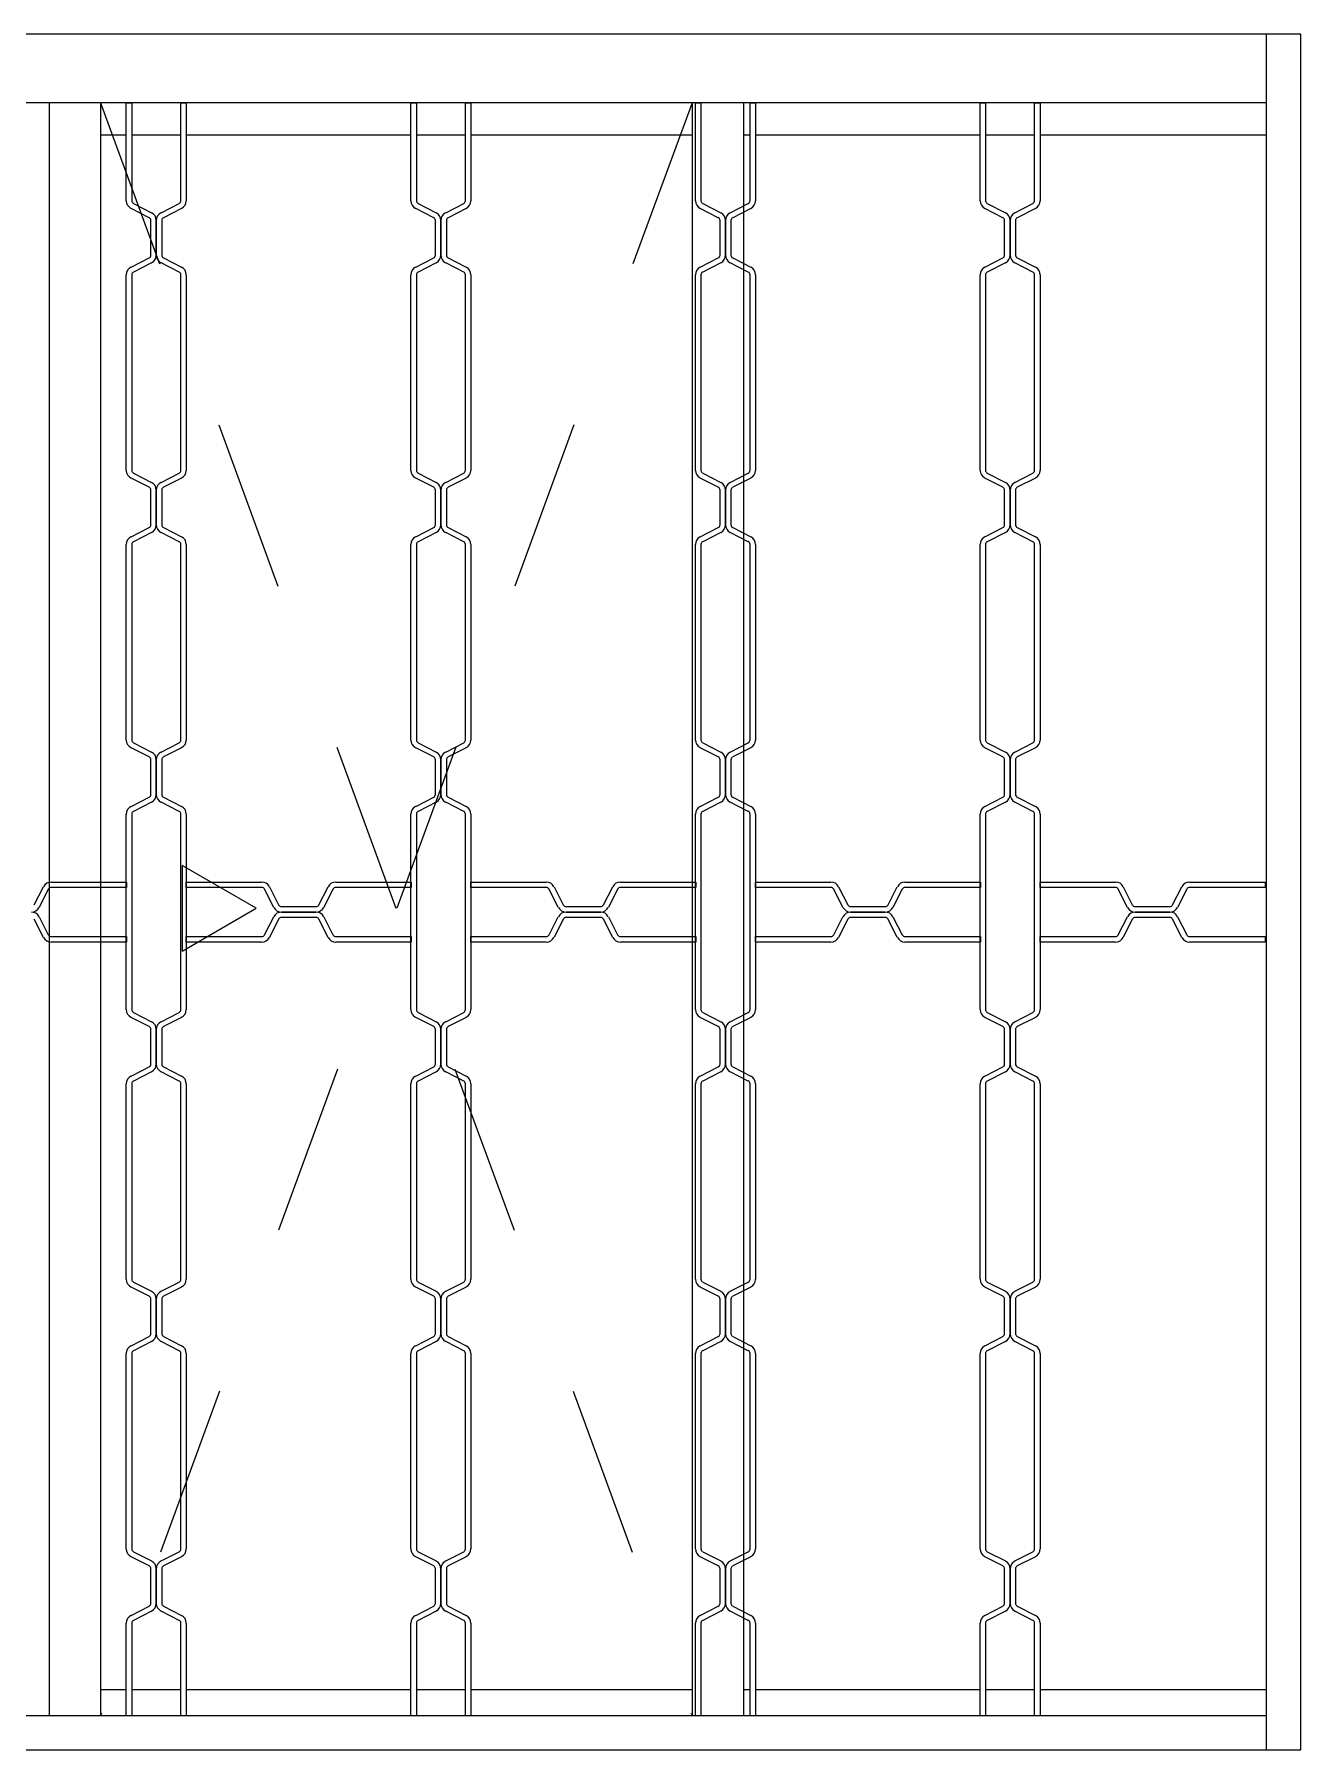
# Model space of a CAD drawing. Header units: millimetres. Extents: x 225.66 to 227.16, y 1281.95 to 1282.95.
# Drawn here: x 226.417 to 227.155, y 1281.949 to 1282.949 of the extents above; entities that cross this region are included whole.
import ezdxf

# ---------------------------------------------------------------- set-up
doc = ezdxf.new("R2010")
doc.units = ezdxf.units.MM
doc.header["$LTSCALE"] = 0.5
doc.linetypes.add('HIDDEN2', pattern=[0.1875, 0.125, -0.0625])
doc.layers.add('Gravia_Janelas', color=1, linetype='Continuous')
doc.layers.add('Gravia_Janelas_hidden2', color=1, linetype='HIDDEN2')

msp = doc.modelspace()

# ---------------------------------------------------------------- linework, layer by layer
at = {"layer": 'Gravia_Janelas', "color": 2}
for p, q in [((227.1552, 1282.9493), (225.6552, 1282.9493)), ((227.1552, 1281.9493), (227.1552, 1282.9493)), ((225.6552, 1281.9493), (227.1552, 1281.9493))]:
    msp.add_line(p, q, dxfattribs=at)
at = {"layer": 'Gravia_Janelas'}
for p, q in [((227.1352, 1281.9493), (227.1352, 1282.9493)), ((227.1352, 1282.9093), (225.6752, 1282.9093)), ((227.1352, 1282.9093), (225.6752, 1282.9093)), ((226.4252, 1282.9093), (226.4252, 1281.9693)), ((226.4552, 1282.9093), (226.4552, 1281.9693)), ((226.4702, 1282.9093), (226.4734, 1282.9093)), ((226.4702, 1282.8523), (226.4702, 1282.9093)), ((226.4734, 1282.9093), (226.4734, 1282.8523)), ((226.502, 1282.8523), (226.502, 1282.9093)), ((226.502, 1282.9093), (226.5052, 1282.9093)), ((226.5052, 1282.9093), (226.5052, 1282.8523)), ((226.5532, 1282.9093), (226.5492, 1282.9093)), ((226.6362, 1282.9093), (226.6394, 1282.9093)), ((226.6362, 1282.8523), (226.6362, 1282.9093)), ((226.6394, 1282.9093), (226.6394, 1282.8523)), ((226.668, 1282.8523), (226.668, 1282.9093)), ((226.668, 1282.9093), (226.6712, 1282.9093)), ((226.6712, 1282.9093), (226.6712, 1282.8523)), ((226.6992, 1282.9093), (226.6952, 1282.9093)), ((226.8002, 1282.9093), (226.8002, 1281.9693)), ((226.8022, 1282.9093), (226.8054, 1282.9093)), ((226.8022, 1282.8523), (226.8022, 1282.9093)), ((226.8054, 1282.9093), (226.8054, 1282.8523)), ((226.8302, 1282.9093), (226.8302, 1281.9693)), ((226.834, 1282.8523), (226.834, 1282.9093)), ((226.834, 1282.9093), (226.8372, 1282.9093)), ((226.8372, 1282.9093), (226.8372, 1282.8523)), ((226.8452, 1282.9093), (226.8412, 1282.9093)), ((226.9682, 1282.9093), (226.9714, 1282.9093)), ((226.9682, 1282.8523), (226.9682, 1282.9093)), ((226.9714, 1282.9093), (226.9714, 1282.8523)), ((226.9912, 1282.9093), (226.9872, 1282.9093)), ((227, 1282.8523), (227, 1282.9093)), ((227, 1282.9093), (227.0032, 1282.9093)), ((227.0032, 1282.9093), (227.0032, 1282.8523)), ((226.4702, 1282.8904), (226.4552, 1282.8904)), ((226.502, 1282.8904), (226.4734, 1282.8904)), ((226.6362, 1282.8904), (226.5052, 1282.8904)), ((226.668, 1282.8904), (226.6394, 1282.8904)), ((226.8002, 1282.8904), (226.6712, 1282.8904)), ((226.834, 1282.8904), (226.8302, 1282.8904)), ((226.9682, 1282.8904), (226.8372, 1282.8904)), ((227, 1282.8904), (226.9714, 1282.8904)), ((227.1352, 1282.8904), (227.0032, 1282.8904)), ((226.4744, 1282.8506), (226.485, 1282.8453)), ((226.4905, 1282.8453), (226.501, 1282.8506)), ((226.6404, 1282.8506), (226.651, 1282.8453)), ((226.6565, 1282.8453), (226.667, 1282.8506)), ((226.8064, 1282.8506), (226.817, 1282.8453)), ((226.8225, 1282.8453), (226.833, 1282.8506)), ((226.9724, 1282.8506), (226.983, 1282.8453)), ((226.9885, 1282.8453), (226.999, 1282.8506)), ((226.4835, 1282.8424), (226.473, 1282.8478)), ((226.4845, 1282.8206), (226.4845, 1282.8408)), ((226.4877, 1282.8206), (226.4877, 1282.8408)), ((226.4877, 1282.8408), (226.4877, 1282.8206)), ((226.4909, 1282.8408), (226.4909, 1282.8206)), ((226.5025, 1282.8478), (226.4919, 1282.8424)), ((226.6495, 1282.8424), (226.639, 1282.8478)), ((226.6505, 1282.8206), (226.6505, 1282.8408)), ((226.6537, 1282.8206), (226.6537, 1282.8408)), ((226.6537, 1282.8408), (226.6537, 1282.8206)), ((226.6569, 1282.8408), (226.6569, 1282.8206)), ((226.6685, 1282.8478), (226.6579, 1282.8424)), ((226.8155, 1282.8424), (226.805, 1282.8478)), ((226.8165, 1282.8206), (226.8165, 1282.8408)), ((226.8197, 1282.8206), (226.8197, 1282.8408)), ((226.8197, 1282.8408), (226.8197, 1282.8206)), ((226.8229, 1282.8408), (226.8229, 1282.8206)), ((226.8345, 1282.8478), (226.8239, 1282.8424)), ((226.9815, 1282.8424), (226.971, 1282.8478)), ((226.9825, 1282.8206), (226.9825, 1282.8408)), ((226.9857, 1282.8206), (226.9857, 1282.8408)), ((226.9857, 1282.8408), (226.9857, 1282.8206)), ((226.9889, 1282.8408), (226.9889, 1282.8206)), ((227.0005, 1282.8478), (226.9899, 1282.8424)), ((226.473, 1282.8136), (226.4835, 1282.8189)), ((226.485, 1282.8161), (226.4744, 1282.8107)), ((226.501, 1282.8107), (226.4905, 1282.8161)), ((226.4919, 1282.8189), (226.5025, 1282.8136)), ((226.639, 1282.8136), (226.6495, 1282.8189)), ((226.651, 1282.8161), (226.6404, 1282.8107)), ((226.667, 1282.8107), (226.6565, 1282.8161)), ((226.6579, 1282.8189), (226.6685, 1282.8136)), ((226.805, 1282.8136), (226.8155, 1282.8189)), ((226.817, 1282.8161), (226.8064, 1282.8107)), ((226.833, 1282.8107), (226.8225, 1282.8161)), ((226.8239, 1282.8189), (226.8345, 1282.8136)), ((226.971, 1282.8136), (226.9815, 1282.8189)), ((226.983, 1282.8161), (226.9724, 1282.8107)), ((226.999, 1282.8107), (226.9885, 1282.8161)), ((226.9899, 1282.8189), (227.0005, 1282.8136)), ((226.4702, 1282.6951), (226.4702, 1282.8091)), ((226.4734, 1282.8091), (226.4734, 1282.6951)), ((226.502, 1282.6951), (226.502, 1282.8091)), ((226.5052, 1282.8091), (226.5052, 1282.6951)), ((226.6362, 1282.6951), (226.6362, 1282.8091)), ((226.6394, 1282.8091), (226.6394, 1282.6951)), ((226.668, 1282.6951), (226.668, 1282.8091)), ((226.6712, 1282.8091), (226.6712, 1282.6951)), ((226.8022, 1282.6951), (226.8022, 1282.8091)), ((226.8054, 1282.8091), (226.8054, 1282.6951)), ((226.834, 1282.6951), (226.834, 1282.8091)), ((226.8372, 1282.8091), (226.8372, 1282.6951)), ((226.9682, 1282.6951), (226.9682, 1282.8091)), ((226.9714, 1282.8091), (226.9714, 1282.6951)), ((227, 1282.6951), (227, 1282.8091)), ((227.0032, 1282.8091), (227.0032, 1282.6951)), ((227.1352, 1282.7483), (227.1352, 1282.7523)), ((226.4835, 1282.6852), (226.473, 1282.6906)), ((226.4744, 1282.6934), (226.485, 1282.6881)), ((226.4905, 1282.6881), (226.501, 1282.6934)), ((226.5025, 1282.6906), (226.4919, 1282.6852)), ((226.6495, 1282.6852), (226.639, 1282.6906)), ((226.6404, 1282.6934), (226.651, 1282.6881)), ((226.6565, 1282.6881), (226.667, 1282.6934)), ((226.6685, 1282.6906), (226.6579, 1282.6852)), ((226.8155, 1282.6852), (226.805, 1282.6906)), ((226.8064, 1282.6934), (226.817, 1282.6881)), ((226.8225, 1282.6881), (226.833, 1282.6934)), ((226.8345, 1282.6906), (226.8239, 1282.6852)), ((226.9815, 1282.6852), (226.971, 1282.6906)), ((226.9724, 1282.6934), (226.983, 1282.6881)), ((226.9885, 1282.6881), (226.999, 1282.6934)), ((227.0005, 1282.6906), (226.9899, 1282.6852)), ((226.4845, 1282.6634), (226.4845, 1282.6836)), ((226.4877, 1282.6634), (226.4877, 1282.6836)), ((226.4877, 1282.6836), (226.4877, 1282.6634)), ((226.4909, 1282.6836), (226.4909, 1282.6634)), ((226.6505, 1282.6634), (226.6505, 1282.6836)), ((226.6537, 1282.6634), (226.6537, 1282.6836)), ((226.6537, 1282.6836), (226.6537, 1282.6634)), ((226.6569, 1282.6836), (226.6569, 1282.6634)), ((226.8165, 1282.6634), (226.8165, 1282.6836)), ((226.8197, 1282.6634), (226.8197, 1282.6836)), ((226.8197, 1282.6836), (226.8197, 1282.6634)), ((226.8229, 1282.6836), (226.8229, 1282.6634)), ((226.9825, 1282.6634), (226.9825, 1282.6836)), ((226.9857, 1282.6634), (226.9857, 1282.6836)), ((226.9857, 1282.6836), (226.9857, 1282.6634)), ((226.9889, 1282.6836), (226.9889, 1282.6634)), ((226.473, 1282.6564), (226.4835, 1282.6617)), ((226.4919, 1282.6617), (226.5025, 1282.6564)), ((226.639, 1282.6564), (226.6495, 1282.6617)), ((226.6579, 1282.6617), (226.6685, 1282.6564)), ((226.805, 1282.6564), (226.8155, 1282.6617)), ((226.8239, 1282.6617), (226.8345, 1282.6564)), ((226.971, 1282.6564), (226.9815, 1282.6617)), ((226.9899, 1282.6617), (227.0005, 1282.6564)), ((226.4702, 1282.5379), (226.4702, 1282.6519)), ((226.4734, 1282.6519), (226.4734, 1282.5379)), ((226.485, 1282.6589), (226.4744, 1282.6535)), ((226.501, 1282.6535), (226.4905, 1282.6589)), ((226.502, 1282.5379), (226.502, 1282.6519)), ((226.5052, 1282.6519), (226.5052, 1282.5379)), ((226.6362, 1282.5379), (226.6362, 1282.6519)), ((226.6394, 1282.6519), (226.6394, 1282.5379)), ((226.651, 1282.6589), (226.6404, 1282.6535)), ((226.667, 1282.6535), (226.6565, 1282.6589)), ((226.668, 1282.5379), (226.668, 1282.6519)), ((226.6712, 1282.6519), (226.6712, 1282.5379)), ((226.8022, 1282.5379), (226.8022, 1282.6519)), ((226.8054, 1282.6519), (226.8054, 1282.5379)), ((226.817, 1282.6589), (226.8064, 1282.6535)), ((226.833, 1282.6535), (226.8225, 1282.6589)), ((226.834, 1282.5379), (226.834, 1282.6519)), ((226.8372, 1282.6519), (226.8372, 1282.5379)), ((226.9682, 1282.5379), (226.9682, 1282.6519)), ((226.9714, 1282.6519), (226.9714, 1282.5379)), ((226.983, 1282.6589), (226.9724, 1282.6535)), ((226.999, 1282.6535), (226.9885, 1282.6589)), ((227, 1282.5379), (227, 1282.6519)), ((227.0032, 1282.6519), (227.0032, 1282.5379)), ((227.1352, 1282.5913), (227.1352, 1282.5953)), ((226.4835, 1282.528), (226.473, 1282.5334)), ((226.4744, 1282.5362), (226.485, 1282.5309)), ((226.4905, 1282.5309), (226.501, 1282.5362)), ((226.5025, 1282.5334), (226.4919, 1282.528)), ((226.6495, 1282.528), (226.639, 1282.5334)), ((226.6404, 1282.5362), (226.651, 1282.5309)), ((226.6565, 1282.5309), (226.667, 1282.5362)), ((226.6685, 1282.5334), (226.6579, 1282.528)), ((226.8155, 1282.528), (226.805, 1282.5334)), ((226.8064, 1282.5362), (226.817, 1282.5309)), ((226.8225, 1282.5309), (226.833, 1282.5362)), ((226.8345, 1282.5334), (226.8239, 1282.528)), ((226.9815, 1282.528), (226.971, 1282.5334)), ((226.9724, 1282.5362), (226.983, 1282.5309)), ((226.9885, 1282.5309), (226.999, 1282.5362)), ((227.0005, 1282.5334), (226.9899, 1282.528)), ((226.4845, 1282.5062), (226.4845, 1282.5264)), ((226.4877, 1282.5062), (226.4877, 1282.5264)), ((226.4877, 1282.5264), (226.4877, 1282.5062)), ((226.4909, 1282.5264), (226.4909, 1282.5062)), ((226.6505, 1282.5062), (226.6505, 1282.5264)), ((226.6537, 1282.5062), (226.6537, 1282.5264)), ((226.6537, 1282.5264), (226.6537, 1282.5062)), ((226.6569, 1282.5264), (226.6569, 1282.5062)), ((226.8165, 1282.5062), (226.8165, 1282.5264)), ((226.8197, 1282.5062), (226.8197, 1282.5264)), ((226.8197, 1282.5264), (226.8197, 1282.5062)), ((226.8229, 1282.5264), (226.8229, 1282.5062)), ((226.9825, 1282.5062), (226.9825, 1282.5264)), ((226.9857, 1282.5062), (226.9857, 1282.5264)), ((226.9857, 1282.5264), (226.9857, 1282.5062)), ((226.9889, 1282.5264), (226.9889, 1282.5062)), ((226.473, 1282.4992), (226.4835, 1282.5045)), ((226.485, 1282.5017), (226.4744, 1282.4963)), ((226.501, 1282.4963), (226.4905, 1282.5017)), ((226.4919, 1282.5045), (226.5025, 1282.4992)), ((226.639, 1282.4992), (226.6495, 1282.5045)), ((226.651, 1282.5017), (226.6404, 1282.4963)), ((226.667, 1282.4963), (226.6565, 1282.5017)), ((226.6579, 1282.5045), (226.6685, 1282.4992)), ((226.805, 1282.4992), (226.8155, 1282.5045)), ((226.817, 1282.5017), (226.8064, 1282.4963)), ((226.833, 1282.4963), (226.8225, 1282.5017)), ((226.8239, 1282.5045), (226.8345, 1282.4992)), ((226.971, 1282.4992), (226.9815, 1282.5045)), ((226.983, 1282.5017), (226.9724, 1282.4963)), ((226.999, 1282.4963), (226.9885, 1282.5017)), ((226.9899, 1282.5045), (227.0005, 1282.4992)), ((226.4702, 1282.3807), (226.4702, 1282.4947)), ((226.4734, 1282.4947), (226.4734, 1282.3807)), ((226.502, 1282.3807), (226.502, 1282.4947)), ((226.5052, 1282.4947), (226.5052, 1282.3807)), ((226.6362, 1282.3807), (226.6362, 1282.4947)), ((226.6394, 1282.4947), (226.6394, 1282.3807)), ((226.668, 1282.3807), (226.668, 1282.4947)), ((226.6712, 1282.4947), (226.6712, 1282.3807)), ((226.8022, 1282.3807), (226.8022, 1282.4947)), ((226.8054, 1282.4947), (226.8054, 1282.3807)), ((226.834, 1282.3807), (226.834, 1282.4947)), ((226.8372, 1282.4947), (226.8372, 1282.3807)), ((226.9682, 1282.3807), (226.9682, 1282.4947)), ((226.9714, 1282.4947), (226.9714, 1282.3807)), ((227, 1282.3807), (227, 1282.4947)), ((227.0032, 1282.4947), (227.0032, 1282.3807)), ((226.4165, 1282.4418), (226.4219, 1282.4523)), ((226.4247, 1282.4509), (226.4194, 1282.4403)), ((226.4264, 1282.4551), (226.4704, 1282.4551)), ((226.4704, 1282.4519), (226.4264, 1282.4519)), ((226.4704, 1282.4551), (226.4704, 1282.4519)), ((226.5052, 1282.4551), (226.5492, 1282.4551)), ((226.5052, 1282.4519), (226.5052, 1282.4551)), ((226.5492, 1282.4519), (226.5052, 1282.4519)), ((226.5562, 1282.4403), (226.5508, 1282.4509)), ((226.5537, 1282.4523), (226.559, 1282.4418)), ((226.5825, 1282.4418), (226.5879, 1282.4523)), ((226.5907, 1282.4509), (226.5854, 1282.4403)), ((226.5924, 1282.4551), (226.6364, 1282.4551)), ((226.6364, 1282.4519), (226.5924, 1282.4519)), ((226.6364, 1282.4551), (226.6364, 1282.4519)), ((226.6712, 1282.4551), (226.7152, 1282.4551)), ((226.6712, 1282.4519), (226.6712, 1282.4551)), ((226.7152, 1282.4519), (226.6712, 1282.4519)), ((226.7222, 1282.4403), (226.7168, 1282.4509)), ((226.7197, 1282.4523), (226.725, 1282.4418)), ((226.7485, 1282.4418), (226.7539, 1282.4523)), ((226.7567, 1282.4509), (226.7514, 1282.4403)), ((226.7584, 1282.4551), (226.8024, 1282.4551)), ((226.8024, 1282.4519), (226.7584, 1282.4519)), ((226.8024, 1282.4551), (226.8024, 1282.4519)), ((226.8372, 1282.4551), (226.8812, 1282.4551)), ((226.8372, 1282.4519), (226.8372, 1282.4551)), ((226.8812, 1282.4519), (226.8372, 1282.4519)), ((226.8882, 1282.4403), (226.8828, 1282.4509)), ((226.8857, 1282.4523), (226.891, 1282.4418)), ((226.9145, 1282.4418), (226.9199, 1282.4523)), ((226.9227, 1282.4509), (226.9174, 1282.4403)), ((226.9244, 1282.4551), (226.9684, 1282.4551)), ((226.9684, 1282.4519), (226.9244, 1282.4519)), ((226.9684, 1282.4551), (226.9684, 1282.4519)), ((227.0032, 1282.4551), (227.0472, 1282.4551)), ((227.0032, 1282.4519), (227.0032, 1282.4551)), ((227.0472, 1282.4519), (227.0032, 1282.4519)), ((227.0542, 1282.4403), (227.0488, 1282.4509)), ((227.0517, 1282.4523), (227.057, 1282.4418)), ((227.0805, 1282.4418), (227.0859, 1282.4523)), ((227.0887, 1282.4509), (227.0834, 1282.4403)), ((227.0904, 1282.4551), (227.1344, 1282.4551)), ((227.1344, 1282.4519), (227.0904, 1282.4519)), ((227.1344, 1282.4551), (227.1344, 1282.4519)), ((226.5607, 1282.4408), (226.5809, 1282.4408)), ((226.7267, 1282.4408), (226.7469, 1282.4408)), ((226.8927, 1282.4408), (226.9129, 1282.4408)), ((227.0587, 1282.4408), (227.0789, 1282.4408)), ((226.4219, 1282.4228), (226.4165, 1282.4334)), ((226.4194, 1282.4348), (226.4247, 1282.4243)), ((226.5508, 1282.4243), (226.5562, 1282.4348)), ((226.559, 1282.4334), (226.5537, 1282.4228)), ((226.5607, 1282.4376), (226.5809, 1282.4376)), ((226.5809, 1282.4376), (226.5607, 1282.4376)), ((226.5809, 1282.4344), (226.5607, 1282.4344)), ((226.5879, 1282.4228), (226.5825, 1282.4334)), ((226.5854, 1282.4348), (226.5907, 1282.4243)), ((226.7168, 1282.4243), (226.7222, 1282.4348)), ((226.725, 1282.4334), (226.7197, 1282.4228)), ((226.7267, 1282.4376), (226.7469, 1282.4376)), ((226.7469, 1282.4376), (226.7267, 1282.4376)), ((226.7469, 1282.4344), (226.7267, 1282.4344)), ((226.7539, 1282.4228), (226.7485, 1282.4334)), ((226.7514, 1282.4348), (226.7567, 1282.4243)), ((226.8828, 1282.4243), (226.8882, 1282.4348)), ((226.891, 1282.4334), (226.8857, 1282.4228)), ((226.8927, 1282.4376), (226.9129, 1282.4376)), ((226.9129, 1282.4376), (226.8927, 1282.4376)), ((226.9129, 1282.4344), (226.8927, 1282.4344)), ((226.9199, 1282.4228), (226.9145, 1282.4334)), ((226.9174, 1282.4348), (226.9227, 1282.4243)), ((227.0488, 1282.4243), (227.0542, 1282.4348)), ((227.057, 1282.4334), (227.0517, 1282.4228)), ((227.0587, 1282.4376), (227.0789, 1282.4376)), ((227.0789, 1282.4376), (227.0587, 1282.4376)), ((227.0789, 1282.4344), (227.0587, 1282.4344)), ((227.0859, 1282.4228), (227.0805, 1282.4334)), ((227.0834, 1282.4348), (227.0887, 1282.4243)), ((227.1352, 1282.4343), (227.1352, 1282.4383)), ((226.4264, 1282.4233), (226.4704, 1282.4233)), ((226.4704, 1282.4201), (226.4264, 1282.4201)), ((226.4704, 1282.4233), (226.4704, 1282.4201)), ((226.5052, 1282.4201), (226.5052, 1282.4233)), ((226.5052, 1282.4233), (226.5492, 1282.4233)), ((226.5492, 1282.4201), (226.5052, 1282.4201)), ((226.5924, 1282.4233), (226.6364, 1282.4233)), ((226.6364, 1282.4201), (226.5924, 1282.4201)), ((226.6364, 1282.4233), (226.6364, 1282.4201)), ((226.6712, 1282.4201), (226.6712, 1282.4233)), ((226.6712, 1282.4233), (226.7152, 1282.4233)), ((226.7152, 1282.4201), (226.6712, 1282.4201)), ((226.7584, 1282.4233), (226.8024, 1282.4233)), ((226.8024, 1282.4201), (226.7584, 1282.4201)), ((226.8024, 1282.4233), (226.8024, 1282.4201)), ((226.8372, 1282.4201), (226.8372, 1282.4233)), ((226.8372, 1282.4233), (226.8812, 1282.4233)), ((226.8812, 1282.4201), (226.8372, 1282.4201)), ((226.9244, 1282.4233), (226.9684, 1282.4233)), ((226.9684, 1282.4201), (226.9244, 1282.4201)), ((226.9684, 1282.4233), (226.9684, 1282.4201)), ((227.0032, 1282.4201), (227.0032, 1282.4233)), ((227.0032, 1282.4233), (227.0472, 1282.4233)), ((227.0472, 1282.4201), (227.0032, 1282.4201)), ((227.0904, 1282.4233), (227.1344, 1282.4233)), ((227.1344, 1282.4201), (227.0904, 1282.4201)), ((227.1344, 1282.4233), (227.1344, 1282.4201)), ((226.4835, 1282.3708), (226.473, 1282.3762)), ((226.4744, 1282.379), (226.485, 1282.3737)), ((226.4905, 1282.3737), (226.501, 1282.379)), ((226.5025, 1282.3762), (226.4919, 1282.3708)), ((226.6495, 1282.3708), (226.639, 1282.3762)), ((226.6404, 1282.379), (226.651, 1282.3737)), ((226.6565, 1282.3737), (226.667, 1282.379)), ((226.6685, 1282.3762), (226.6579, 1282.3708)), ((226.8155, 1282.3708), (226.805, 1282.3762)), ((226.8064, 1282.379), (226.817, 1282.3737)), ((226.8225, 1282.3737), (226.833, 1282.379)), ((226.8345, 1282.3762), (226.8239, 1282.3708)), ((226.9815, 1282.3708), (226.971, 1282.3762)), ((226.9724, 1282.379), (226.983, 1282.3737)), ((226.9885, 1282.3737), (226.999, 1282.379)), ((227.0005, 1282.3762), (226.9899, 1282.3708)), ((226.4845, 1282.349), (226.4845, 1282.3692)), ((226.4877, 1282.349), (226.4877, 1282.3692)), ((226.4877, 1282.3692), (226.4877, 1282.349)), ((226.4909, 1282.3692), (226.4909, 1282.349)), ((226.6505, 1282.349), (226.6505, 1282.3692)), ((226.6537, 1282.349), (226.6537, 1282.3692)), ((226.6537, 1282.3692), (226.6537, 1282.349)), ((226.6569, 1282.3692), (226.6569, 1282.349)), ((226.8165, 1282.349), (226.8165, 1282.3692)), ((226.8197, 1282.349), (226.8197, 1282.3692)), ((226.8197, 1282.3692), (226.8197, 1282.349)), ((226.8229, 1282.3692), (226.8229, 1282.349)), ((226.9825, 1282.349), (226.9825, 1282.3692)), ((226.9857, 1282.349), (226.9857, 1282.3692)), ((226.9857, 1282.3692), (226.9857, 1282.349)), ((226.9889, 1282.3692), (226.9889, 1282.349)), ((226.473, 1282.342), (226.4835, 1282.3473)), ((226.485, 1282.3445), (226.4744, 1282.3391)), ((226.501, 1282.3391), (226.4905, 1282.3445)), ((226.4919, 1282.3473), (226.5025, 1282.342)), ((226.639, 1282.342), (226.6495, 1282.3473)), ((226.651, 1282.3445), (226.6404, 1282.3391)), ((226.667, 1282.3391), (226.6565, 1282.3445)), ((226.6579, 1282.3473), (226.6685, 1282.342)), ((226.805, 1282.342), (226.8155, 1282.3473)), ((226.817, 1282.3445), (226.8064, 1282.3391)), ((226.833, 1282.3391), (226.8225, 1282.3445)), ((226.8239, 1282.3473), (226.8345, 1282.342)), ((226.971, 1282.342), (226.9815, 1282.3473)), ((226.983, 1282.3445), (226.9724, 1282.3391)), ((226.999, 1282.3391), (226.9885, 1282.3445)), ((226.9899, 1282.3473), (227.0005, 1282.342)), ((226.4702, 1282.2235), (226.4702, 1282.3375)), ((226.4734, 1282.3375), (226.4734, 1282.2235)), ((226.502, 1282.2235), (226.502, 1282.3375)), ((226.5052, 1282.3375), (226.5052, 1282.2235)), ((226.6362, 1282.2235), (226.6362, 1282.3375)), ((226.6394, 1282.3375), (226.6394, 1282.2235)), ((226.668, 1282.2235), (226.668, 1282.3375)), ((226.6712, 1282.3375), (226.6712, 1282.2235)), ((226.8022, 1282.2235), (226.8022, 1282.3375)), ((226.8054, 1282.3375), (226.8054, 1282.2235)), ((226.834, 1282.2235), (226.834, 1282.3375)), ((226.8372, 1282.3375), (226.8372, 1282.2235)), ((226.9682, 1282.2235), (226.9682, 1282.3375)), ((226.9714, 1282.3375), (226.9714, 1282.2235)), ((227, 1282.2235), (227, 1282.3375)), ((227.0032, 1282.3375), (227.0032, 1282.2235)), ((227.1352, 1282.2773), (227.1352, 1282.2813)), ((226.4744, 1282.2218), (226.485, 1282.2165)), ((226.4905, 1282.2165), (226.501, 1282.2218)), ((226.6404, 1282.2218), (226.651, 1282.2165)), ((226.6565, 1282.2165), (226.667, 1282.2218)), ((226.8064, 1282.2218), (226.817, 1282.2165)), ((226.8225, 1282.2165), (226.833, 1282.2218)), ((226.9724, 1282.2218), (226.983, 1282.2165)), ((226.9885, 1282.2165), (226.999, 1282.2218)), ((226.4835, 1282.2136), (226.473, 1282.219)), ((226.4845, 1282.1918), (226.4845, 1282.212)), ((226.4877, 1282.1918), (226.4877, 1282.212)), ((226.4877, 1282.212), (226.4877, 1282.1918)), ((226.4909, 1282.212), (226.4909, 1282.1918)), ((226.5025, 1282.219), (226.4919, 1282.2136)), ((226.6495, 1282.2136), (226.639, 1282.219)), ((226.6505, 1282.1918), (226.6505, 1282.212)), ((226.6537, 1282.1918), (226.6537, 1282.212)), ((226.6537, 1282.212), (226.6537, 1282.1918)), ((226.6569, 1282.212), (226.6569, 1282.1918)), ((226.6685, 1282.219), (226.6579, 1282.2136)), ((226.8155, 1282.2136), (226.805, 1282.219)), ((226.8165, 1282.1918), (226.8165, 1282.212)), ((226.8197, 1282.1918), (226.8197, 1282.212)), ((226.8197, 1282.212), (226.8197, 1282.1918)), ((226.8229, 1282.212), (226.8229, 1282.1918)), ((226.8345, 1282.219), (226.8239, 1282.2136)), ((226.9815, 1282.2136), (226.971, 1282.219)), ((226.9825, 1282.1918), (226.9825, 1282.212)), ((226.9857, 1282.1918), (226.9857, 1282.212)), ((226.9857, 1282.212), (226.9857, 1282.1918)), ((226.9889, 1282.212), (226.9889, 1282.1918)), ((227.0005, 1282.219), (226.9899, 1282.2136)), ((226.473, 1282.1848), (226.4835, 1282.1901)), ((226.4919, 1282.1901), (226.5025, 1282.1848)), ((226.639, 1282.1848), (226.6495, 1282.1901)), ((226.6579, 1282.1901), (226.6685, 1282.1848)), ((226.805, 1282.1848), (226.8155, 1282.1901)), ((226.8239, 1282.1901), (226.8345, 1282.1848)), ((226.971, 1282.1848), (226.9815, 1282.1901)), ((226.9899, 1282.1901), (227.0005, 1282.1848)), ((226.4702, 1282.0663), (226.4702, 1282.1803)), ((226.4734, 1282.1803), (226.4734, 1282.0663)), ((226.485, 1282.1873), (226.4744, 1282.1819)), ((226.501, 1282.1819), (226.4905, 1282.1873)), ((226.502, 1282.0663), (226.502, 1282.1803)), ((226.5052, 1282.1803), (226.5052, 1282.0663)), ((226.6362, 1282.0663), (226.6362, 1282.1803)), ((226.6394, 1282.1803), (226.6394, 1282.0663)), ((226.651, 1282.1873), (226.6404, 1282.1819)), ((226.667, 1282.1819), (226.6565, 1282.1873)), ((226.668, 1282.0663), (226.668, 1282.1803)), ((226.6712, 1282.1803), (226.6712, 1282.0663)), ((226.8022, 1282.0663), (226.8022, 1282.1803)), ((226.8054, 1282.1803), (226.8054, 1282.0663)), ((226.817, 1282.1873), (226.8064, 1282.1819)), ((226.833, 1282.1819), (226.8225, 1282.1873)), ((226.834, 1282.0663), (226.834, 1282.1803)), ((226.8372, 1282.1803), (226.8372, 1282.0663)), ((226.9682, 1282.0663), (226.9682, 1282.1803)), ((226.9714, 1282.1803), (226.9714, 1282.0663)), ((226.983, 1282.1873), (226.9724, 1282.1819)), ((226.999, 1282.1819), (226.9885, 1282.1873)), ((227, 1282.0663), (227, 1282.1803)), ((227.0032, 1282.1803), (227.0032, 1282.0663)), ((227.1352, 1282.1203), (227.1352, 1282.1243)), ((226.4835, 1282.0564), (226.473, 1282.0618)), ((226.4744, 1282.0646), (226.485, 1282.0593)), ((226.4905, 1282.0593), (226.501, 1282.0646)), ((226.5025, 1282.0618), (226.4919, 1282.0564)), ((226.6495, 1282.0564), (226.639, 1282.0618)), ((226.6404, 1282.0646), (226.651, 1282.0593)), ((226.6565, 1282.0593), (226.667, 1282.0646)), ((226.6685, 1282.0618), (226.6579, 1282.0564)), ((226.8155, 1282.0564), (226.805, 1282.0618)), ((226.8064, 1282.0646), (226.817, 1282.0593)), ((226.8225, 1282.0593), (226.833, 1282.0646)), ((226.8345, 1282.0618), (226.8239, 1282.0564)), ((226.9815, 1282.0564), (226.971, 1282.0618)), ((226.9724, 1282.0646), (226.983, 1282.0593)), ((226.9885, 1282.0593), (226.999, 1282.0646)), ((227.0005, 1282.0618), (226.9899, 1282.0564)), ((226.4845, 1282.0346), (226.4845, 1282.0548)), ((226.4877, 1282.0346), (226.4877, 1282.0548)), ((226.4877, 1282.0548), (226.4877, 1282.0346)), ((226.4909, 1282.0548), (226.4909, 1282.0346)), ((226.6505, 1282.0346), (226.6505, 1282.0548)), ((226.6537, 1282.0346), (226.6537, 1282.0548)), ((226.6537, 1282.0548), (226.6537, 1282.0346)), ((226.6569, 1282.0548), (226.6569, 1282.0346)), ((226.8165, 1282.0346), (226.8165, 1282.0548)), ((226.8197, 1282.0346), (226.8197, 1282.0548)), ((226.8197, 1282.0548), (226.8197, 1282.0346)), ((226.8229, 1282.0548), (226.8229, 1282.0346)), ((226.9825, 1282.0346), (226.9825, 1282.0548)), ((226.9857, 1282.0346), (226.9857, 1282.0548)), ((226.9857, 1282.0548), (226.9857, 1282.0346)), ((226.9889, 1282.0548), (226.9889, 1282.0346)), ((226.473, 1282.0276), (226.4835, 1282.0329)), ((226.485, 1282.0301), (226.4744, 1282.0247)), ((226.501, 1282.0247), (226.4905, 1282.0301)), ((226.4919, 1282.0329), (226.5025, 1282.0276)), ((226.639, 1282.0276), (226.6495, 1282.0329)), ((226.651, 1282.0301), (226.6404, 1282.0247)), ((226.667, 1282.0247), (226.6565, 1282.0301)), ((226.6579, 1282.0329), (226.6685, 1282.0276)), ((226.805, 1282.0276), (226.8155, 1282.0329)), ((226.817, 1282.0301), (226.8064, 1282.0247)), ((226.833, 1282.0247), (226.8225, 1282.0301)), ((226.8239, 1282.0329), (226.8345, 1282.0276)), ((226.971, 1282.0276), (226.9815, 1282.0329)), ((226.983, 1282.0301), (226.9724, 1282.0247)), ((226.999, 1282.0247), (226.9885, 1282.0301)), ((226.9899, 1282.0329), (227.0005, 1282.0276)), ((226.4702, 1281.9693), (226.4702, 1282.0231)), ((226.4734, 1282.0231), (226.4734, 1281.9693)), ((226.502, 1281.9693), (226.502, 1282.0231)), ((226.5052, 1282.0231), (226.5052, 1281.9693)), ((226.6362, 1281.9693), (226.6362, 1282.0231)), ((226.6394, 1282.0231), (226.6394, 1281.9693)), ((226.668, 1281.9693), (226.668, 1282.0231)), ((226.6712, 1282.0231), (226.6712, 1281.9693)), ((226.8022, 1281.9693), (226.8022, 1282.0231)), ((226.8054, 1282.0231), (226.8054, 1281.9693)), ((226.834, 1281.9693), (226.834, 1282.0231)), ((226.8372, 1282.0231), (226.8372, 1281.9693)), ((226.9682, 1281.9693), (226.9682, 1282.0231)), ((226.9714, 1282.0231), (226.9714, 1281.9693)), ((227, 1281.9693), (227, 1282.0231)), ((227.0032, 1282.0231), (227.0032, 1281.9693)), ((226.4552, 1281.9843), (226.4702, 1281.9843)), ((226.4734, 1281.9844), (226.502, 1281.9844)), ((226.5052, 1281.9844), (226.6362, 1281.9844)), ((226.6394, 1281.9844), (226.668, 1281.9844)), ((226.6712, 1281.9844), (226.8002, 1281.9844)), ((226.8302, 1281.9844), (226.834, 1281.9844)), ((226.8372, 1281.9844), (226.9682, 1281.9844)), ((226.9714, 1281.9844), (227, 1281.9844)), ((227.0032, 1281.9844), (227.1352, 1281.9844)), ((225.6752, 1281.9693), (227.1352, 1281.9693))]:
    msp.add_line(p, q, dxfattribs=at)
msp.add_lwpolyline([(226.5027, 1282.4648), (226.5027, 1282.4148), (226.546, 1282.4398)], close=True, dxfattribs=at)
for centre, radius, start, end in [((226.4752, 1282.8523), 0.005, 180, 243.1476), ((226.4752, 1282.8523), 0.00182, 180, 243.1476), ((226.5002, 1282.8523), 0.00182, 296.8524, 0), ((226.5002, 1282.8523), 0.005, 296.8524, 0), ((226.6412, 1282.8523), 0.005, 180, 243.1476), ((226.6412, 1282.8523), 0.00182, 180, 243.1476), ((226.6662, 1282.8523), 0.00182, 296.8524, 0), ((226.6662, 1282.8523), 0.005, 296.8524, 0), ((226.8072, 1282.8523), 0.005, 180, 243.1476), ((226.8072, 1282.8523), 0.00182, 180, 243.1476), ((226.8322, 1282.8523), 0.00182, 296.8524, 0), ((226.8322, 1282.8523), 0.005, 296.8524, 0), ((226.9732, 1282.8523), 0.005, 180, 243.1476), ((226.9732, 1282.8523), 0.00182, 180, 243.1476), ((226.9982, 1282.8523), 0.00182, 296.8524, 0), ((226.9982, 1282.8523), 0.005, 296.8524, 0), ((226.4827, 1282.8408), 0.00182, 0, 63.1476), ((226.4827, 1282.8408), 0.005, 0, 63.1476), ((226.4927, 1282.8408), 0.005, 116.8524, 180), ((226.4927, 1282.8408), 0.00182, 116.8524, 180), ((226.6487, 1282.8408), 0.00182, 0, 63.1476), ((226.6487, 1282.8408), 0.005, 0, 63.1476), ((226.6587, 1282.8408), 0.005, 116.8524, 180), ((226.6587, 1282.8408), 0.00182, 116.8524, 180), ((226.8147, 1282.8408), 0.00182, 0, 63.1476), ((226.8147, 1282.8408), 0.005, 0, 63.1476), ((226.8247, 1282.8408), 0.005, 116.8524, 180), ((226.8247, 1282.8408), 0.00182, 116.8524, 180), ((226.9807, 1282.8408), 0.00182, 0, 63.1476), ((226.9807, 1282.8408), 0.005, 0, 63.1476), ((226.9907, 1282.8408), 0.005, 116.8524, 180), ((226.9907, 1282.8408), 0.00182, 116.8524, 180), ((226.4827, 1282.8206), 0.00182, 296.8524, 0), ((226.4827, 1282.8206), 0.005, 296.8524, 0), ((226.4927, 1282.8206), 0.005, 180, 243.1476), ((226.4927, 1282.8206), 0.00182, 180, 243.1476), ((226.6487, 1282.8206), 0.00182, 296.8524, 0), ((226.6487, 1282.8206), 0.005, 296.8524, 0), ((226.6587, 1282.8206), 0.005, 180, 243.1476), ((226.6587, 1282.8206), 0.00182, 180, 243.1476), ((226.8147, 1282.8206), 0.00182, 296.8524, 0), ((226.8147, 1282.8206), 0.005, 296.8524, 0), ((226.8247, 1282.8206), 0.005, 180, 243.1476), ((226.8247, 1282.8206), 0.00182, 180, 243.1476), ((226.9807, 1282.8206), 0.00182, 296.8524, 0), ((226.9807, 1282.8206), 0.005, 296.8524, 0), ((226.9907, 1282.8206), 0.005, 180, 243.1476), ((226.9907, 1282.8206), 0.00182, 180, 243.1476), ((226.4752, 1282.8091), 0.005, 116.8524, 180), ((226.4752, 1282.8091), 0.00182, 116.8524, 180), ((226.5002, 1282.8091), 0.00182, 0, 63.1476), ((226.5002, 1282.8091), 0.005, 0, 63.1476), ((226.6412, 1282.8091), 0.005, 116.8524, 180), ((226.6412, 1282.8091), 0.00182, 116.8524, 180), ((226.6662, 1282.8091), 0.00182, 0, 63.1476), ((226.6662, 1282.8091), 0.005, 0, 63.1476), ((226.8072, 1282.8091), 0.005, 116.8524, 180), ((226.8072, 1282.8091), 0.00182, 116.8524, 180), ((226.8322, 1282.8091), 0.00182, 0, 63.1476), ((226.8322, 1282.8091), 0.005, 0, 63.1476), ((226.9732, 1282.8091), 0.005, 116.8524, 180), ((226.9732, 1282.8091), 0.00182, 116.8524, 180), ((226.9982, 1282.8091), 0.00182, 0, 63.1476), ((226.9982, 1282.8091), 0.005, 0, 63.1476), ((226.4752, 1282.6951), 0.005, 180, 243.1476), ((226.4752, 1282.6951), 0.00182, 180, 243.1476), ((226.5002, 1282.6951), 0.00182, 296.8524, 0), ((226.5002, 1282.6951), 0.005, 296.8524, 0), ((226.6412, 1282.6951), 0.005, 180, 243.1476), ((226.6412, 1282.6951), 0.00182, 180, 243.1476), ((226.6662, 1282.6951), 0.00182, 296.8524, 0), ((226.6662, 1282.6951), 0.005, 296.8524, 0), ((226.8072, 1282.6951), 0.005, 180, 243.1476), ((226.8072, 1282.6951), 0.00182, 180, 243.1476), ((226.8322, 1282.6951), 0.00182, 296.8524, 0), ((226.8322, 1282.6951), 0.005, 296.8524, 0), ((226.9732, 1282.6951), 0.005, 180, 243.1476), ((226.9732, 1282.6951), 0.00182, 180, 243.1476), ((226.9982, 1282.6951), 0.00182, 296.8524, 0), ((226.9982, 1282.6951), 0.005, 296.8524, 0), ((226.4827, 1282.6836), 0.00182, 0, 63.1476), ((226.4827, 1282.6836), 0.005, 0, 63.1476), ((226.4927, 1282.6836), 0.005, 116.8524, 180), ((226.4927, 1282.6836), 0.00182, 116.8524, 180), ((226.6487, 1282.6836), 0.00182, 0, 63.1476), ((226.6487, 1282.6836), 0.005, 0, 63.1476), ((226.6587, 1282.6836), 0.005, 116.8524, 180), ((226.6587, 1282.6836), 0.00182, 116.8524, 180), ((226.8147, 1282.6836), 0.00182, 0, 63.1476), ((226.8147, 1282.6836), 0.005, 0, 63.1476), ((226.8247, 1282.6836), 0.005, 116.8524, 180), ((226.8247, 1282.6836), 0.00182, 116.8524, 180), ((226.9807, 1282.6836), 0.00182, 0, 63.1476), ((226.9807, 1282.6836), 0.005, 0, 63.1476), ((226.9907, 1282.6836), 0.005, 116.8524, 180), ((226.9907, 1282.6836), 0.00182, 116.8524, 180), ((226.4827, 1282.6634), 0.00182, 296.8524, 0), ((226.4827, 1282.6634), 0.005, 296.8524, 0), ((226.4927, 1282.6634), 0.005, 180, 243.1476), ((226.4927, 1282.6634), 0.00182, 180, 243.1476), ((226.6487, 1282.6634), 0.00182, 296.8524, 0), ((226.6487, 1282.6634), 0.005, 296.8524, 0), ((226.6587, 1282.6634), 0.005, 180, 243.1476), ((226.6587, 1282.6634), 0.00182, 180, 243.1476), ((226.8147, 1282.6634), 0.00182, 296.8524, 0), ((226.8147, 1282.6634), 0.005, 296.8524, 0), ((226.8247, 1282.6634), 0.005, 180, 243.1476), ((226.8247, 1282.6634), 0.00182, 180, 243.1476), ((226.9807, 1282.6634), 0.00182, 296.8524, 0), ((226.9807, 1282.6634), 0.005, 296.8524, 0), ((226.9907, 1282.6634), 0.005, 180, 243.1476), ((226.9907, 1282.6634), 0.00182, 180, 243.1476), ((226.4752, 1282.6519), 0.005, 116.8524, 180), ((226.4752, 1282.6519), 0.00182, 116.8524, 180), ((226.5002, 1282.6519), 0.00182, 0, 63.1476), ((226.5002, 1282.6519), 0.005, 0, 63.1476), ((226.6412, 1282.6519), 0.005, 116.8524, 180), ((226.6412, 1282.6519), 0.00182, 116.8524, 180), ((226.6662, 1282.6519), 0.00182, 0, 63.1476), ((226.6662, 1282.6519), 0.005, 0, 63.1476), ((226.8072, 1282.6519), 0.005, 116.8524, 180), ((226.8072, 1282.6519), 0.00182, 116.8524, 180), ((226.8322, 1282.6519), 0.00182, 0, 63.1476), ((226.8322, 1282.6519), 0.005, 0, 63.1476), ((226.9732, 1282.6519), 0.005, 116.8524, 180), ((226.9732, 1282.6519), 0.00182, 116.8524, 180), ((226.9982, 1282.6519), 0.00182, 0, 63.1476), ((226.9982, 1282.6519), 0.005, 0, 63.1476), ((226.4752, 1282.5379), 0.005, 180, 243.1476), ((226.4752, 1282.5379), 0.00182, 180, 243.1476), ((226.4827, 1282.5264), 0.005, 0, 63.1476), ((226.4927, 1282.5264), 0.005, 116.8524, 180), ((226.5002, 1282.5379), 0.00182, 296.8524, 0), ((226.5002, 1282.5379), 0.005, 296.8524, 0), ((226.6412, 1282.5379), 0.005, 180, 243.1476), ((226.6412, 1282.5379), 0.00182, 180, 243.1476), ((226.6487, 1282.5264), 0.005, 0, 63.1476), ((226.6587, 1282.5264), 0.005, 116.8524, 180), ((226.6662, 1282.5379), 0.00182, 296.8524, 0), ((226.6662, 1282.5379), 0.005, 296.8524, 0), ((226.8072, 1282.5379), 0.005, 180, 243.1476), ((226.8072, 1282.5379), 0.00182, 180, 243.1476), ((226.8147, 1282.5264), 0.005, 0, 63.1476), ((226.8247, 1282.5264), 0.005, 116.8524, 180), ((226.8322, 1282.5379), 0.00182, 296.8524, 0), ((226.8322, 1282.5379), 0.005, 296.8524, 0), ((226.9732, 1282.5379), 0.005, 180, 243.1476), ((226.9732, 1282.5379), 0.00182, 180, 243.1476), ((226.9807, 1282.5264), 0.005, 0, 63.1476), ((226.9907, 1282.5264), 0.005, 116.8524, 180), ((226.9982, 1282.5379), 0.00182, 296.8524, 0), ((226.9982, 1282.5379), 0.005, 296.8524, 0), ((226.4827, 1282.5264), 0.00182, 0, 63.1476), ((226.4927, 1282.5264), 0.00182, 116.8524, 180), ((226.6487, 1282.5264), 0.00182, 0, 63.1476), ((226.6587, 1282.5264), 0.00182, 116.8524, 180), ((226.8147, 1282.5264), 0.00182, 0, 63.1476), ((226.8247, 1282.5264), 0.00182, 116.8524, 180), ((226.9807, 1282.5264), 0.00182, 0, 63.1476), ((226.9907, 1282.5264), 0.00182, 116.8524, 180), ((226.4827, 1282.5062), 0.00182, 296.8524, 0), ((226.4827, 1282.5062), 0.005, 296.8524, 0), ((226.4927, 1282.5062), 0.005, 180, 243.1476), ((226.4927, 1282.5062), 0.00182, 180, 243.1476), ((226.6487, 1282.5062), 0.00182, 296.8524, 0), ((226.6487, 1282.5062), 0.005, 296.8524, 0), ((226.6587, 1282.5062), 0.005, 180, 243.1476), ((226.6587, 1282.5062), 0.00182, 180, 243.1476), ((226.8147, 1282.5062), 0.00182, 296.8524, 0), ((226.8147, 1282.5062), 0.005, 296.8524, 0), ((226.8247, 1282.5062), 0.005, 180, 243.1476), ((226.8247, 1282.5062), 0.00182, 180, 243.1476), ((226.9807, 1282.5062), 0.00182, 296.8524, 0), ((226.9807, 1282.5062), 0.005, 296.8524, 0), ((226.9907, 1282.5062), 0.005, 180, 243.1476), ((226.9907, 1282.5062), 0.00182, 180, 243.1476), ((226.4752, 1282.4947), 0.005, 116.8524, 180), ((226.4752, 1282.4947), 0.00182, 116.8524, 180), ((226.5002, 1282.4947), 0.00182, 0, 63.1476), ((226.5002, 1282.4947), 0.005, 0, 63.1476), ((226.6412, 1282.4947), 0.005, 116.8524, 180), ((226.6412, 1282.4947), 0.00182, 116.8524, 180), ((226.6662, 1282.4947), 0.00182, 0, 63.1476), ((226.6662, 1282.4947), 0.005, 0, 63.1476), ((226.8072, 1282.4947), 0.005, 116.8524, 180), ((226.8072, 1282.4947), 0.00182, 116.8524, 180), ((226.8322, 1282.4947), 0.00182, 0, 63.1476), ((226.8322, 1282.4947), 0.005, 0, 63.1476), ((226.9732, 1282.4947), 0.005, 116.8524, 180), ((226.9732, 1282.4947), 0.00182, 116.8524, 180), ((226.9982, 1282.4947), 0.00182, 0, 63.1476), ((226.9982, 1282.4947), 0.005, 0, 63.1476), ((226.4264, 1282.4501), 0.005, 90, 153.1476), ((226.4264, 1282.4501), 0.00182, 90, 153.1476), ((226.5492, 1282.4501), 0.005, 26.8524, 90), ((226.5492, 1282.4501), 0.00182, 26.8524, 90), ((226.5924, 1282.4501), 0.005, 90, 153.1476), ((226.5924, 1282.4501), 0.00182, 90, 153.1476), ((226.7152, 1282.4501), 0.005, 26.8524, 90), ((226.7152, 1282.4501), 0.00182, 26.8524, 90), ((226.7584, 1282.4501), 0.005, 90, 153.1476), ((226.7584, 1282.4501), 0.00182, 90, 153.1476), ((226.8812, 1282.4501), 0.005, 26.8524, 90), ((226.8812, 1282.4501), 0.00182, 26.8524, 90), ((226.9244, 1282.4501), 0.005, 90, 153.1476), ((226.9244, 1282.4501), 0.00182, 90, 153.1476), ((227.0472, 1282.4501), 0.005, 26.8524, 90), ((227.0472, 1282.4501), 0.00182, 26.8524, 90), ((227.0904, 1282.4501), 0.005, 90, 153.1476), ((227.0904, 1282.4501), 0.00182, 90, 153.1476), ((226.4149, 1282.4426), 0.005, 270, 333.1476), ((226.5607, 1282.4426), 0.005, 206.8524, 270), ((226.5607, 1282.4426), 0.00182, 206.8524, 270), ((226.5809, 1282.4426), 0.00182, 270, 333.1476), ((226.5809, 1282.4426), 0.005, 270, 333.1476), ((226.7267, 1282.4426), 0.005, 206.8524, 270), ((226.7267, 1282.4426), 0.00182, 206.8524, 270), ((226.7469, 1282.4426), 0.00182, 270, 333.1476), ((226.7469, 1282.4426), 0.005, 270, 333.1476), ((226.8927, 1282.4426), 0.005, 206.8524, 270), ((226.8927, 1282.4426), 0.00182, 206.8524, 270), ((226.9129, 1282.4426), 0.00182, 270, 333.1476), ((226.9129, 1282.4426), 0.005, 270, 333.1476), ((227.0587, 1282.4426), 0.005, 206.8524, 270), ((227.0587, 1282.4426), 0.00182, 206.8524, 270), ((227.0789, 1282.4426), 0.00182, 270, 333.1476), ((227.0789, 1282.4426), 0.005, 270, 333.1476), ((226.4149, 1282.4326), 0.005, 26.8524, 90), ((226.5607, 1282.4326), 0.005, 90, 153.1476), ((226.5607, 1282.4326), 0.00182, 90, 153.1476), ((226.5809, 1282.4326), 0.005, 26.8524, 90), ((226.5809, 1282.4326), 0.00182, 26.8524, 90), ((226.7267, 1282.4326), 0.005, 90, 153.1476), ((226.7267, 1282.4326), 0.00182, 90, 153.1476), ((226.7469, 1282.4326), 0.005, 26.8524, 90), ((226.7469, 1282.4326), 0.00182, 26.8524, 90), ((226.8927, 1282.4326), 0.005, 90, 153.1476), ((226.8927, 1282.4326), 0.00182, 90, 153.1476), ((226.9129, 1282.4326), 0.005, 26.8524, 90), ((226.9129, 1282.4326), 0.00182, 26.8524, 90), ((227.0587, 1282.4326), 0.005, 90, 153.1476), ((227.0587, 1282.4326), 0.00182, 90, 153.1476), ((227.0789, 1282.4326), 0.005, 26.8524, 90), ((227.0789, 1282.4326), 0.00182, 26.8524, 90), ((226.4264, 1282.4251), 0.005, 206.8524, 270), ((226.4264, 1282.4251), 0.00182, 206.8524, 270), ((226.5492, 1282.4251), 0.00182, 270, 333.1476), ((226.5492, 1282.4251), 0.005, 270, 333.1476), ((226.5924, 1282.4251), 0.005, 206.8524, 270), ((226.5924, 1282.4251), 0.00182, 206.8524, 270), ((226.7152, 1282.4251), 0.00182, 270, 333.1476), ((226.7152, 1282.4251), 0.005, 270, 333.1476), ((226.7584, 1282.4251), 0.005, 206.8524, 270), ((226.7584, 1282.4251), 0.00182, 206.8524, 270), ((226.8812, 1282.4251), 0.00182, 270, 333.1476), ((226.8812, 1282.4251), 0.005, 270, 333.1476), ((226.9244, 1282.4251), 0.005, 206.8524, 270), ((226.9244, 1282.4251), 0.00182, 206.8524, 270), ((227.0472, 1282.4251), 0.00182, 270, 333.1476), ((227.0472, 1282.4251), 0.005, 270, 333.1476), ((227.0904, 1282.4251), 0.005, 206.8524, 270), ((227.0904, 1282.4251), 0.00182, 206.8524, 270), ((226.4752, 1282.3807), 0.005, 180, 243.1476), ((226.4752, 1282.3807), 0.00182, 180, 243.1476), ((226.5002, 1282.3807), 0.00182, 296.8524, 0), ((226.5002, 1282.3807), 0.005, 296.8524, 0), ((226.6412, 1282.3807), 0.005, 180, 243.1476), ((226.6412, 1282.3807), 0.00182, 180, 243.1476), ((226.6662, 1282.3807), 0.00182, 296.8524, 0), ((226.6662, 1282.3807), 0.005, 296.8524, 0), ((226.8072, 1282.3807), 0.005, 180, 243.1476), ((226.8072, 1282.3807), 0.00182, 180, 243.1476), ((226.8322, 1282.3807), 0.00182, 296.8524, 0), ((226.8322, 1282.3807), 0.005, 296.8524, 0), ((226.9732, 1282.3807), 0.005, 180, 243.1476), ((226.9732, 1282.3807), 0.00182, 180, 243.1476), ((226.9982, 1282.3807), 0.00182, 296.8524, 0), ((226.9982, 1282.3807), 0.005, 296.8524, 0), ((226.4827, 1282.3692), 0.00182, 0, 63.1476), ((226.4827, 1282.3692), 0.005, 0, 63.1476), ((226.4927, 1282.3692), 0.005, 116.8524, 180), ((226.4927, 1282.3692), 0.00182, 116.8524, 180), ((226.6487, 1282.3692), 0.00182, 0, 63.1476), ((226.6487, 1282.3692), 0.005, 0, 63.1476), ((226.6587, 1282.3692), 0.005, 116.8524, 180), ((226.6587, 1282.3692), 0.00182, 116.8524, 180), ((226.8147, 1282.3692), 0.00182, 0, 63.1476), ((226.8147, 1282.3692), 0.005, 0, 63.1476), ((226.8247, 1282.3692), 0.005, 116.8524, 180), ((226.8247, 1282.3692), 0.00182, 116.8524, 180), ((226.9807, 1282.3692), 0.00182, 0, 63.1476), ((226.9807, 1282.3692), 0.005, 0, 63.1476), ((226.9907, 1282.3692), 0.005, 116.8524, 180), ((226.9907, 1282.3692), 0.00182, 116.8524, 180), ((226.4752, 1282.3375), 0.005, 116.8524, 180), ((226.4827, 1282.349), 0.00182, 296.8524, 0), ((226.4827, 1282.349), 0.005, 296.8524, 0), ((226.4927, 1282.349), 0.005, 180, 243.1476), ((226.4927, 1282.349), 0.00182, 180, 243.1476), ((226.5002, 1282.3375), 0.005, 0, 63.1476), ((226.6412, 1282.3375), 0.005, 116.8524, 180), ((226.6487, 1282.349), 0.00182, 296.8524, 0), ((226.6487, 1282.349), 0.005, 296.8524, 0), ((226.6587, 1282.349), 0.005, 180, 243.1476), ((226.6587, 1282.349), 0.00182, 180, 243.1476), ((226.6662, 1282.3375), 0.005, 0, 63.1476), ((226.8072, 1282.3375), 0.005, 116.8524, 180), ((226.8147, 1282.349), 0.00182, 296.8524, 0), ((226.8147, 1282.349), 0.005, 296.8524, 0), ((226.8247, 1282.349), 0.005, 180, 243.1476), ((226.8247, 1282.349), 0.00182, 180, 243.1476), ((226.8322, 1282.3375), 0.005, 0, 63.1476), ((226.9732, 1282.3375), 0.005, 116.8524, 180), ((226.9807, 1282.349), 0.00182, 296.8524, 0), ((226.9807, 1282.349), 0.005, 296.8524, 0), ((226.9907, 1282.349), 0.005, 180, 243.1476), ((226.9907, 1282.349), 0.00182, 180, 243.1476), ((226.9982, 1282.3375), 0.005, 0, 63.1476), ((226.4752, 1282.3375), 0.00182, 116.8524, 180), ((226.5002, 1282.3375), 0.00182, 0, 63.1476), ((226.6412, 1282.3375), 0.00182, 116.8524, 180), ((226.6662, 1282.3375), 0.00182, 0, 63.1476), ((226.8072, 1282.3375), 0.00182, 116.8524, 180), ((226.8322, 1282.3375), 0.00182, 0, 63.1476), ((226.9732, 1282.3375), 0.00182, 116.8524, 180), ((226.9982, 1282.3375), 0.00182, 0, 63.1476), ((226.4752, 1282.2235), 0.005, 180, 243.1476), ((226.4752, 1282.2235), 0.00182, 180, 243.1476), ((226.5002, 1282.2235), 0.00182, 296.8524, 0), ((226.5002, 1282.2235), 0.005, 296.8524, 0), ((226.6412, 1282.2235), 0.005, 180, 243.1476), ((226.6412, 1282.2235), 0.00182, 180, 243.1476), ((226.6662, 1282.2235), 0.00182, 296.8524, 0), ((226.6662, 1282.2235), 0.005, 296.8524, 0), ((226.8072, 1282.2235), 0.005, 180, 243.1476), ((226.8072, 1282.2235), 0.00182, 180, 243.1476), ((226.8322, 1282.2235), 0.00182, 296.8524, 0), ((226.8322, 1282.2235), 0.005, 296.8524, 0), ((226.9732, 1282.2235), 0.005, 180, 243.1476), ((226.9732, 1282.2235), 0.00182, 180, 243.1476), ((226.9982, 1282.2235), 0.00182, 296.8524, 0), ((226.9982, 1282.2235), 0.005, 296.8524, 0), ((226.4827, 1282.212), 0.00182, 0, 63.1476), ((226.4827, 1282.212), 0.005, 0, 63.1476), ((226.4927, 1282.212), 0.005, 116.8524, 180), ((226.4927, 1282.212), 0.00182, 116.8524, 180), ((226.6487, 1282.212), 0.00182, 0, 63.1476), ((226.6487, 1282.212), 0.005, 0, 63.1476), ((226.6587, 1282.212), 0.005, 116.8524, 180), ((226.6587, 1282.212), 0.00182, 116.8524, 180), ((226.8147, 1282.212), 0.00182, 0, 63.1476), ((226.8147, 1282.212), 0.005, 0, 63.1476), ((226.8247, 1282.212), 0.005, 116.8524, 180), ((226.8247, 1282.212), 0.00182, 116.8524, 180), ((226.9807, 1282.212), 0.00182, 0, 63.1476), ((226.9807, 1282.212), 0.005, 0, 63.1476), ((226.9907, 1282.212), 0.005, 116.8524, 180), ((226.9907, 1282.212), 0.00182, 116.8524, 180), ((226.4827, 1282.1918), 0.00182, 296.8524, 0), ((226.4827, 1282.1918), 0.005, 296.8524, 0), ((226.4927, 1282.1918), 0.005, 180, 243.1476), ((226.4927, 1282.1918), 0.00182, 180, 243.1476), ((226.6487, 1282.1918), 0.00182, 296.8524, 0), ((226.6487, 1282.1918), 0.005, 296.8524, 0), ((226.6587, 1282.1918), 0.005, 180, 243.1476), ((226.6587, 1282.1918), 0.00182, 180, 243.1476), ((226.8147, 1282.1918), 0.00182, 296.8524, 0), ((226.8147, 1282.1918), 0.005, 296.8524, 0), ((226.8247, 1282.1918), 0.005, 180, 243.1476), ((226.8247, 1282.1918), 0.00182, 180, 243.1476), ((226.9807, 1282.1918), 0.00182, 296.8524, 0), ((226.9807, 1282.1918), 0.005, 296.8524, 0), ((226.9907, 1282.1918), 0.005, 180, 243.1476), ((226.9907, 1282.1918), 0.00182, 180, 243.1476), ((226.4752, 1282.1803), 0.005, 116.8524, 180), ((226.4752, 1282.1803), 0.00182, 116.8524, 180), ((226.5002, 1282.1803), 0.00182, 0, 63.1476), ((226.5002, 1282.1803), 0.005, 0, 63.1476), ((226.6412, 1282.1803), 0.005, 116.8524, 180), ((226.6412, 1282.1803), 0.00182, 116.8524, 180), ((226.6662, 1282.1803), 0.00182, 0, 63.1476), ((226.6662, 1282.1803), 0.005, 0, 63.1476), ((226.8072, 1282.1803), 0.005, 116.8524, 180), ((226.8072, 1282.1803), 0.00182, 116.8524, 180), ((226.8322, 1282.1803), 0.00182, 0, 63.1476), ((226.8322, 1282.1803), 0.005, 0, 63.1476), ((226.9732, 1282.1803), 0.005, 116.8524, 180), ((226.9732, 1282.1803), 0.00182, 116.8524, 180), ((226.9982, 1282.1803), 0.00182, 0, 63.1476), ((226.9982, 1282.1803), 0.005, 0, 63.1476), ((226.4752, 1282.0663), 0.005, 180, 243.1476), ((226.4752, 1282.0663), 0.00182, 180, 243.1476), ((226.5002, 1282.0663), 0.00182, 296.8524, 0), ((226.5002, 1282.0663), 0.005, 296.8524, 0), ((226.6412, 1282.0663), 0.005, 180, 243.1476), ((226.6412, 1282.0663), 0.00182, 180, 243.1476), ((226.6662, 1282.0663), 0.00182, 296.8524, 0), ((226.6662, 1282.0663), 0.005, 296.8524, 0), ((226.8072, 1282.0663), 0.005, 180, 243.1476), ((226.8072, 1282.0663), 0.00182, 180, 243.1476), ((226.8322, 1282.0663), 0.00182, 296.8524, 0), ((226.8322, 1282.0663), 0.005, 296.8524, 0), ((226.9732, 1282.0663), 0.005, 180, 243.1476), ((226.9732, 1282.0663), 0.00182, 180, 243.1476), ((226.9982, 1282.0663), 0.00182, 296.8524, 0), ((226.9982, 1282.0663), 0.005, 296.8524, 0), ((226.4827, 1282.0548), 0.00182, 0, 63.1476), ((226.4827, 1282.0548), 0.005, 0, 63.1476), ((226.4927, 1282.0548), 0.005, 116.8524, 180), ((226.4927, 1282.0548), 0.00182, 116.8524, 180), ((226.6487, 1282.0548), 0.00182, 0, 63.1476), ((226.6487, 1282.0548), 0.005, 0, 63.1476), ((226.6587, 1282.0548), 0.005, 116.8524, 180), ((226.6587, 1282.0548), 0.00182, 116.8524, 180), ((226.8147, 1282.0548), 0.00182, 0, 63.1476), ((226.8147, 1282.0548), 0.005, 0, 63.1476), ((226.8247, 1282.0548), 0.005, 116.8524, 180), ((226.8247, 1282.0548), 0.00182, 116.8524, 180), ((226.9807, 1282.0548), 0.00182, 0, 63.1476), ((226.9807, 1282.0548), 0.005, 0, 63.1476), ((226.9907, 1282.0548), 0.005, 116.8524, 180), ((226.9907, 1282.0548), 0.00182, 116.8524, 180), ((226.4827, 1282.0346), 0.00182, 296.8524, 0), ((226.4827, 1282.0346), 0.005, 296.8524, 0), ((226.4927, 1282.0346), 0.005, 180, 243.1476), ((226.4927, 1282.0346), 0.00182, 180, 243.1476), ((226.6487, 1282.0346), 0.00182, 296.8524, 0), ((226.6487, 1282.0346), 0.005, 296.8524, 0), ((226.6587, 1282.0346), 0.005, 180, 243.1476), ((226.6587, 1282.0346), 0.00182, 180, 243.1476), ((226.8147, 1282.0346), 0.00182, 296.8524, 0), ((226.8147, 1282.0346), 0.005, 296.8524, 0), ((226.8247, 1282.0346), 0.005, 180, 243.1476), ((226.8247, 1282.0346), 0.00182, 180, 243.1476), ((226.9807, 1282.0346), 0.00182, 296.8524, 0), ((226.9807, 1282.0346), 0.005, 296.8524, 0), ((226.9907, 1282.0346), 0.005, 180, 243.1476), ((226.9907, 1282.0346), 0.00182, 180, 243.1476), ((226.4752, 1282.0231), 0.005, 116.8524, 180), ((226.4752, 1282.0231), 0.00182, 116.8524, 180), ((226.5002, 1282.0231), 0.00182, 0, 63.1476), ((226.5002, 1282.0231), 0.005, 0, 63.1476), ((226.6412, 1282.0231), 0.005, 116.8524, 180), ((226.6412, 1282.0231), 0.00182, 116.8524, 180), ((226.6662, 1282.0231), 0.00182, 0, 63.1476), ((226.6662, 1282.0231), 0.005, 0, 63.1476), ((226.8072, 1282.0231), 0.005, 116.8524, 180), ((226.8072, 1282.0231), 0.00182, 116.8524, 180), ((226.8322, 1282.0231), 0.00182, 0, 63.1476), ((226.8322, 1282.0231), 0.005, 0, 63.1476), ((226.9732, 1282.0231), 0.005, 116.8524, 180), ((226.9732, 1282.0231), 0.00182, 116.8524, 180), ((226.9982, 1282.0231), 0.00182, 0, 63.1476), ((226.9982, 1282.0231), 0.005, 0, 63.1476)]:
    msp.add_arc(centre, radius, start, end, dxfattribs=at)
at = {"layer": 'Gravia_Janelas_hidden2'}
for p, q in [((226.8002, 1282.9093), (226.4552, 1281.9693)), ((226.4552, 1282.9093), (226.8002, 1281.9693))]:
    msp.add_line(p, q, dxfattribs=at)

doc.saveas('drawing.dxf')
